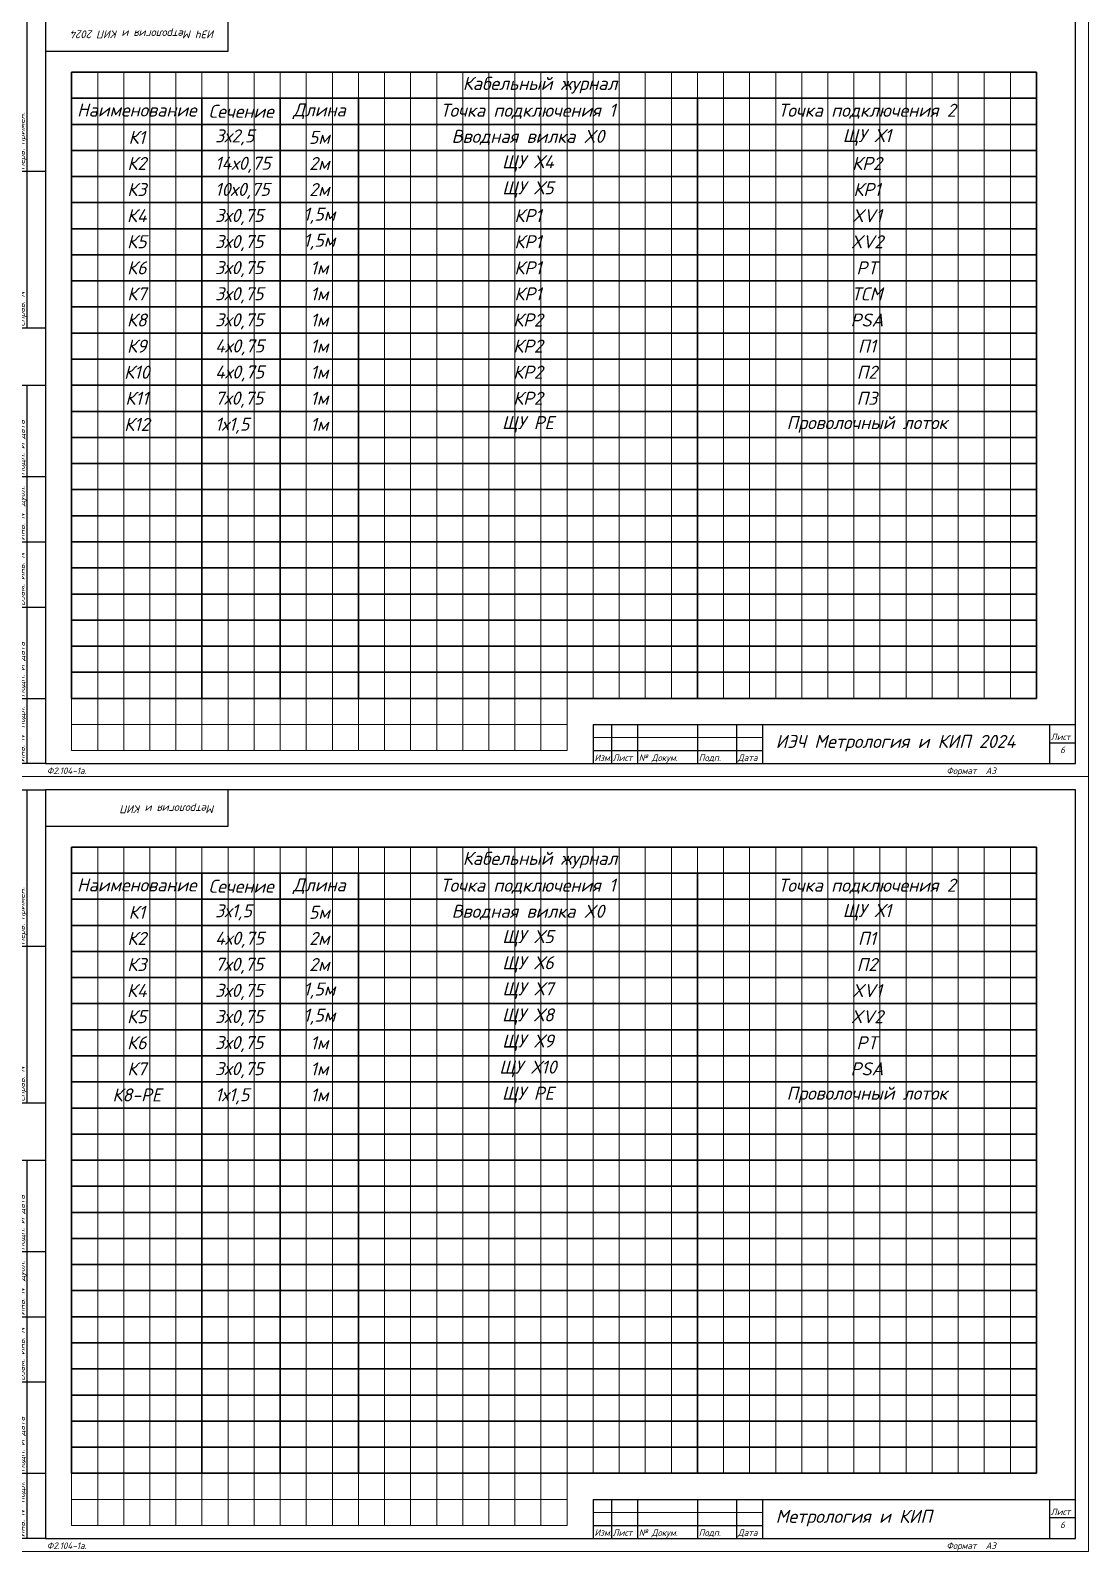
# Model space of a CAD drawing. Header units: millimetres. Extents: x 0 to 53000, y -591 to 24400.
# Drawn here: x 8014 to 8420, y -591 to -8 of the extents above; entities that cross this region are included whole.
import ezdxf
from ezdxf.enums import TextEntityAlignment as Align

# ---------------------------------------------------------------- set-up
doc = ezdxf.new("R2010")
doc.units = ezdxf.units.MM
doc.layers.add('4', color=4, linetype='Continuous', lineweight=15)
doc.layers.add('Основная', color=7, linetype='Continuous', lineweight=30)
doc.layers.add('Привязки', color=2, linetype='Continuous', lineweight=0, plot=False, transparency=0.8)
doc.layers.add('рамка', color=253, linetype='Continuous', lineweight=5, transparency=0.8)
doc.styles.add('текст', font='isocpeui.ttf')

# ---------------------------------------------------------------- blocks, each defined once
blk = doc.blocks.new('*U110')
for p, q in [((8, 232), (8, 292)), ((8, 292), (20, 292)), ((13, 232), (13, 292)), ((90, 292), (90, 292)), ((90, 292), (90, 292)), ((90, 278), (90, 292)), ((90, 292), (90, 292)), ((90, 292), (90, 292)), ((90, 292), (90, 292)), ((20, 278), (90, 278)), ((8, 232), (20, 232)), ((8, 172), (8, 232)), ((13, 172), (13, 232)), ((8, 172), (20, 172)), ((8, 115), (8, 150)), ((8, 150), (20, 150)), ((13, 115), (13, 150)), ((8, 90), (8, 115)), ((8, 115), (20, 115)), ((13, 90), (13, 115)), ((8, 65), (8, 90)), ((8, 90), (20, 90)), ((13, 65), (13, 90)), ((8, 30), (8, 65)), ((8, 65), (20, 65)), ((13, 30), (13, 65)), ((8, 5), (8, 30)), ((8, 30), (20, 30)), ((13, 5), (13, 30)), ((230, 20), (415, 20)), ((230, 20), (230, 5)), ((237, 20), (237, 5)), ((247, 20), (247, 5)), ((270, 20), (270, 5)), ((285, 20), (285, 5)), ((295, 20), (295, 5)), ((405, 20), (405, 5)), ((415, 20), (415, 20)), ((415, 20), (415, 20)), ((405, 13), (415, 13)), ((230, 10), (295, 10)), ((20, 5), (8, 5)), ((230, 5), (295, 5)), ((415, 5), (415, 5)), ((415, 5), (415, 5)), ((415, 5), (415, 5)), ((415, 5), (415, 5)), ((415, 5), (415, 5)), ((415, 5), (415, 5)), ((415, 5), (415, 5))]:
    blk.add_line(p, q)
blk.add_lwpolyline([(20, 5), (415, 5), (415, 292), (20, 292)], close=True)
at = {"layer": '4'}
for p, q in [((230, 15), (295, 15)), ((415, 5), (415, 5)), ((415, 5), (415, 5)), ((415, 5), (415, 5)), ((415, 5), (415, 5)), ((415, 5), (415, 5)), ((415, 5), (415, 5)), ((415, 5), (415, 5)), ((415, 5), (415, 5)), ((415, 5), (415, 5))]:
    blk.add_line(p, q, dxfattribs=at)
at = {"layer": 'Привязки'}
blk.add_lwpolyline([(0, 0), (420, 0), (420, 297), (0, 297)], close=True, dxfattribs=at)
at = {"layer": 'рамка'}
blk.add_lwpolyline([(0, 297), (420, 297), (420, 0), (0, 0)], close=True, dxfattribs=at)
at = {"style": 'текст'}
for s, p in [('Перв. примен.', (12, 232.5)), ('Справ. №', (12, 172.5)), ('Подп. и дата', (12, 115.5)), ('Инв. № дубл.', (12, 90.5)), ('Взам. инв. №', (12, 65.5)), ('Подп. и дата', (12, 30.5)), ('Инв. № подл.', (12, 5.5))]:
    blk.add_text(s, height=2.5, rotation=90, dxfattribs=at).set_placement(p)
for s, height, p in [('Лист', 2.5, (405.5, 14)), ('Изм.', 2.5, (230.5, 6)), ('Лист', 2.5, (237.5, 6)), ('№ Докум.', 2.5, (247.5, 6)), ('Подп.', 2.5, (270.5, 6)), ('Дата', 2.5, (285.5, 6)), ('Ф2.104-1.', 0.005, (20, 4.99)), ('Ф2.104-1а.', 2.5, (20.5, 1)), ('Формат', 2.5, (365.5, 1)), ('А3', 2.5, (380.5, 1)), ('Разраб.', 0.0000135, (415, 5)), ('Пров.', 0.0000135, (415, 5)), ('Т.контр.', 0.0000135, (415, 5)), ('Н.контр.', 0.0000135, (415, 5)), ('Утв.', 0.0000135, (415, 5)), ('Лит.', 0.0000135, (415, 5)), ('Масса', 0.0000135, (415, 5)), ('Масштаб', 0.0000135, (415, 5)), ('Листов', 0.0000135, (415, 5)), ('А4', 0.025, (419.61, 0.01)), ('А2', 0.00833, (419.87, 0)), ('А1', 0.00625, (419.9, 0)), ('А0', 0.005, (419.92, 0))]:
    blk.add_text(s, height=height, dxfattribs=at).set_placement(p)
for tag, p, height in [('12', (90, 292), 0.00000373), ('13', (90, 292), 0.00000373), ('27', (90, 292), 0.00000522), ('29', (105, 249), 3.5), ('ИЗМ2', (230.5, 16), 2.5), ('ЛИСТИЗМ2', (237.5, 16), 2.5), ('№ДОКУМИЗМ2', (247.5, 16), 2.5), ('28', (415, 20), 0.0000438), ('ИЗМ1', (230.5, 11), 2.5), ('ЛИСТИЗМ1', (237.5, 11), 2.5), ('№ДОКУМИЗМ1', (247.5, 11), 2.5), ('ПОДПИЗМ1', (270.5, 11), 2.5), ('ДАТАИЗМ1', (285.5, 11), 2.5), ('ДАТАНКОНТР', (285.5, 11), 2.5), ('ОБОЗНАЧЕНИЕ', (300, 11), 5), ('ДАТАУТВ', (285.5, 6), 2.5), ('РАЗРАБ', (415, 5), 0.0000135), ('ЛИСТОВ', (415, 5), 0.0000135), ('ПРОВ', (415, 5), 0.0000135), ('ТКОНТР', (415, 5), 0.0000135), ('НКОНТР', (415, 5), 0.0000135), ('УТВ', (415, 5), 0.0000135), ('10', (415, 5), 0.0000135), ('11', (415, 5), 0.0000135), ('ПОДПИЗМ2', (415, 5), 0.0000135), ('ДАТАИЗМ2', (415, 5), 0.0000135), ('ИЗМ3', (415, 5), 0.0000135), ('ЛИСТИЗМ3', (415, 5), 0.0000135), ('№ДОКУМИЗМ3', (415, 5), 0.0000135), ('ПОДПИЗМ3', (415, 5), 0.0000135), ('ДАТАИЗМ3', (415, 5), 0.0000135), ('ИЗМ4', (415, 5), 0.0000135), ('ЛИСТИЗМ4', (415, 5), 0.0000135), ('№ДОКУМИЗМ4', (415, 5), 0.0000135), ('ПОДПИЗМ4', (415, 5), 0.0000135), ('ДАТАИЗМ4', (415, 5), 0.0000135), ('ДАТАРАЗРАБ', (415, 5), 0.0000135), ('ДАТАПРОВ', (415, 5), 0.0000135), ('ДАТАТКОНТР', (415, 5), 0.0000135)]:
    blk.add_attdef(tag, p, '', height=height, dxfattribs=at)
for tag, p, height, rotation in [('ОБОЗНАЧЕНИЕ-ВЕРХ', (85, 286), 3.5, 180), ('ПРИМЕНЯЕМОСТЬ', (19, 232.5), 2.5, 90), ('СПРАВ№', (19, 172.5), 2.5, 90), ('ДАТАУЧЁТАДУБЛ', (19, 115.5), 2.5, 90), ('ИНВ№ДУБЛ', (19, 90.5), 2.5, 90), ('ВЗАМИНВ№', (19, 65.5), 2.5, 90), ('ДАТАУЧЁТА', (19, 30.5), 2.5, 90), ('ИНВ№ПОДЛ', (19, 5.5), 2.5, 90)]:
    blk.add_attdef(tag, p, '', height=height, rotation=rotation, dxfattribs=at)
blk.add_attdef('30', text='', height=5, dxfattribs=at).set_placement((355, 34), align=Align.MIDDLE)
for tag, height, p in [('ЛИСТ', 2.5, (410, 9)), ('НАИМЕНОВАНИЕ1', 0.000027, (415, 5)), ('НАИМЕНОВАНИЕ2', 0.0000189, (415, 5)), ('НАИМЕНОВАНИЕ3', 0.0000189, (415, 5)), ('НАИМЕНОВАНИЕ4', 0.0000135, (415, 5)), ('МАССА', 0.0000189, (415, 5)), ('МАСШТАБ', 0.0000189, (415, 5)), ('МАТЕРИАЛ1', 0.0000135, (415, 5)), ('МАТЕРИАЛ2', 0.0000135, (415, 5)), ('МАТЕРИАЛ3', 0.0000135, (415, 5)), ('ПРЕДПРИЯТИЕ1', 0.0000189, (415, 5)), ('ПРЕДПРИЯТИЕ2', 0.0000189, (415, 5)), ('ПРЕДПРИЯТИЕ3', 0.0000189, (415, 5))]:
    blk.add_attdef(tag, text='', height=height, dxfattribs=at).set_placement(p, align=Align.CENTER)
for tag in ['ЛИТЕРА', 'ЛИТЕРА2', 'ЛИТЕРА3']:
    blk.add_attdef(tag, text='', height=0.0000135, dxfattribs=at).set_placement((415, 5), align=Align.RIGHT)
for tag in ['ИНДЕКС', 'ИНДЕКС2', 'ИНДЕКС3']:
    blk.add_attdef(tag, text='', height=0.0000135, dxfattribs=at).set_placement((415, 5), align=Align.TOP_LEFT)

msp = doc.modelspace()

# ---------------------------------------------------------------- linework, layer by layer
at = {"layer": 'Основная'}
for p, q in [((8030, -24), (8400, -24)), ((8030, -34), (8030, -24)), ((8400, -24), (8400, -34)), ((8400, -34), (8030, -34)), ((8030, -34), (8030, -264)), ((8080, -34), (8080, -264)), ((8110, -34), (8110, -264)), ((8140, -34), (8140, -264)), ((8270, -34), (8270, -44)), ((8400, -264), (8400, -34)), ((8030, -44), (8400, -44)), ((8270, -44), (8270, -264)), ((8030, -54), (8400, -54)), ((8030, -64), (8400, -64)), ((8030, -74), (8400, -74)), ((8030, -84), (8400, -84)), ((8030, -94), (8400, -94)), ((8030, -104), (8400, -104)), ((8030, -114), (8400, -114)), ((8030, -124), (8400, -124)), ((8030, -134), (8400, -134)), ((8030, -144), (8400, -144)), ((8030, -154), (8400, -154)), ((8030, -164), (8400, -164)), ((8030, -174), (8400, -174)), ((8030, -184), (8400, -184)), ((8030, -194), (8400, -194)), ((8030, -204), (8400, -204)), ((8030, -214), (8400, -214)), ((8030, -224), (8400, -224)), ((8030, -234), (8400, -234)), ((8030, -244), (8400, -244)), ((8030, -254), (8400, -254)), ((8030, -264), (8400, -264)), ((8030, -321), (8400, -321)), ((8030, -331), (8030, -321)), ((8400, -321), (8400, -331)), ((8400, -331), (8030, -331)), ((8030, -331), (8030, -561)), ((8080, -331), (8080, -561)), ((8110, -331), (8110, -561)), ((8140, -331), (8140, -561)), ((8270, -331), (8270, -341)), ((8400, -561), (8400, -331)), ((8030, -341), (8400, -341)), ((8270, -341), (8270, -561)), ((8030, -351), (8400, -351)), ((8030, -361), (8400, -361)), ((8030, -371), (8400, -371)), ((8030, -381), (8400, -381)), ((8030, -391), (8400, -391)), ((8030, -401), (8400, -401)), ((8030, -411), (8400, -411)), ((8030, -421), (8400, -421)), ((8030, -431), (8400, -431)), ((8030, -441), (8400, -441)), ((8030, -451), (8400, -451)), ((8030, -461), (8400, -461)), ((8030, -471), (8400, -471)), ((8030, -481), (8400, -481)), ((8030, -491), (8400, -491)), ((8030, -501), (8400, -501)), ((8030, -511), (8400, -511)), ((8030, -521), (8400, -521)), ((8030, -531), (8400, -531)), ((8030, -541), (8400, -541)), ((8030, -551), (8400, -551)), ((8030, -561), (8400, -561))]:
    msp.add_line(p, q, dxfattribs=at)
at = {"layer": 'Привязки'}
for p, q in [((8030, -24), (8400, -24)), ((8030, -284), (8030, -24)), ((8040, -24), (8040, -284)), ((8050, -24), (8050, -284)), ((8060, -24), (8060, -284)), ((8070, -24), (8070, -284)), ((8080, -24), (8080, -284)), ((8090, -24), (8090, -284)), ((8100, -24), (8100, -284)), ((8110, -24), (8110, -284)), ((8120, -24), (8120, -284)), ((8130, -24), (8130, -284)), ((8140, -24), (8140, -284)), ((8150, -24), (8150, -284)), ((8160, -24), (8160, -284)), ((8170, -24), (8170, -284)), ((8180, -24), (8180, -284)), ((8190, -24), (8190, -284)), ((8200, -24), (8200, -284)), ((8210, -24), (8210, -284)), ((8220, -24), (8220, -264)), ((8230, -24), (8230, -264)), ((8240, -24), (8240, -264)), ((8250, -24), (8250, -264)), ((8260, -24), (8260, -264)), ((8270, -24), (8270, -264)), ((8280, -24), (8280, -264)), ((8290, -24), (8290, -264)), ((8300, -24), (8300, -264)), ((8310, -24), (8310, -264)), ((8320, -24), (8320, -264)), ((8330, -24), (8330, -264)), ((8340, -24), (8340, -264)), ((8350, -24), (8350, -264)), ((8360, -24), (8360, -264)), ((8370, -24), (8370, -264)), ((8380, -24), (8380, -264)), ((8390, -24), (8390, -264)), ((8400, -24), (8400, -264)), ((8030, -34), (8400, -34)), ((8030, -44), (8400, -44)), ((8030, -54), (8400, -54)), ((8030, -64), (8400, -64)), ((8030, -74), (8400, -74)), ((8030, -84), (8400, -84)), ((8030, -94), (8400, -94)), ((8030, -104), (8400, -104)), ((8030, -114), (8400, -114)), ((8030, -124), (8400, -124)), ((8030, -134), (8400, -134)), ((8030, -144), (8400, -144)), ((8030, -154), (8400, -154)), ((8030, -164), (8400, -164)), ((8030, -174), (8400, -174)), ((8030, -184), (8400, -184)), ((8030, -194), (8400, -194)), ((8030, -204), (8400, -204)), ((8030, -214), (8400, -214)), ((8030, -224), (8400, -224)), ((8030, -234), (8400, -234)), ((8030, -244), (8400, -244)), ((8030, -254), (8400, -254)), ((8030, -264), (8220, -264)), ((8400, -264), (8220, -264)), ((8220, -264), (8220, -284)), ((8030, -274), (8220, -274)), ((8220, -284), (8030, -284)), ((8030, -321), (8400, -321)), ((8030, -581), (8030, -321)), ((8040, -321), (8040, -581)), ((8050, -321), (8050, -581)), ((8060, -321), (8060, -581)), ((8070, -321), (8070, -581)), ((8080, -321), (8080, -581)), ((8090, -321), (8090, -581)), ((8100, -321), (8100, -581)), ((8110, -321), (8110, -581)), ((8120, -321), (8120, -581)), ((8130, -321), (8130, -581)), ((8140, -321), (8140, -581)), ((8150, -321), (8150, -581)), ((8160, -321), (8160, -581)), ((8170, -321), (8170, -581)), ((8180, -321), (8180, -581)), ((8190, -321), (8190, -581)), ((8200, -321), (8200, -581)), ((8210, -321), (8210, -581)), ((8220, -321), (8220, -561)), ((8230, -321), (8230, -561)), ((8240, -321), (8240, -561)), ((8250, -321), (8250, -561)), ((8260, -321), (8260, -561)), ((8270, -321), (8270, -561)), ((8280, -321), (8280, -561)), ((8290, -321), (8290, -561)), ((8300, -321), (8300, -561)), ((8310, -321), (8310, -561)), ((8320, -321), (8320, -561)), ((8330, -321), (8330, -561)), ((8340, -321), (8340, -561)), ((8350, -321), (8350, -561)), ((8360, -321), (8360, -561)), ((8370, -321), (8370, -561)), ((8380, -321), (8380, -561)), ((8390, -321), (8390, -561)), ((8400, -321), (8400, -561)), ((8030, -331), (8400, -331)), ((8030, -341), (8400, -341)), ((8030, -351), (8400, -351)), ((8030, -361), (8400, -361)), ((8030, -371), (8400, -371)), ((8030, -381), (8400, -381)), ((8030, -391), (8400, -391)), ((8030, -401), (8400, -401)), ((8030, -411), (8400, -411)), ((8030, -421), (8400, -421)), ((8030, -431), (8400, -431)), ((8030, -441), (8400, -441)), ((8030, -451), (8400, -451)), ((8030, -461), (8400, -461)), ((8030, -471), (8400, -471)), ((8030, -481), (8400, -481)), ((8030, -491), (8400, -491)), ((8030, -501), (8400, -501)), ((8030, -511), (8400, -511)), ((8030, -521), (8400, -521)), ((8030, -531), (8400, -531)), ((8030, -541), (8400, -541)), ((8030, -551), (8400, -551)), ((8030, -561), (8220, -561)), ((8400, -561), (8220, -561)), ((8220, -561), (8220, -581)), ((8030, -571), (8220, -571)), ((8220, -581), (8030, -581))]:
    msp.add_line(p, q, dxfattribs=at)

# ---------------------------------------------------------------- block references
ref = msp.add_blockref('*U110', (8000, -294))
ref.add_attrib('ОБОЗНАЧЕНИЕ', 'ИЭЧ Метрология и КИП 2024', (8300, -283), dxfattribs={"height": 5, "style": 'текст'})
ref.add_attrib('ОБОЗНАЧЕНИЕ-ВЕРХ', 'ИЭЧ Метрология и КИП 2024', (8085, -8), dxfattribs={"height": 3, "rotation": 180, "style": 'текст'})
ref.add_attrib('НАИМЕНОВАНИЕ1', 'Система', dxfattribs={"height": 0.0000189, "style": 'текст'}).set_placement((8414.99954, -288.99983), align=Align.CENTER)
ref.add_attrib('НАИМЕНОВАНИЕ2', 'автоматического управления', dxfattribs={"height": 0.0000189, "style": 'текст'}).set_placement((8414.99954, -288.99986), align=Align.CENTER)
ref.add_attrib('НАИМЕНОВАНИЕ3', 'уровнем', dxfattribs={"height": 0.0000189, "style": 'текст'}).set_placement((8414.99954, -288.99989), align=Align.CENTER)
ref.add_attrib('РАЗРАБ', 'Соловьев И. П.', (8414.99909, -288.99986), dxfattribs={"height": 0.0000108, "style": 'текст'})
ref.add_attrib('ЛИСТОВ', '3', (8414.99992, -288.99991), dxfattribs={"height": 0.0000135, "style": 'текст'})
ref.add_attrib('ЛИСТ', '6', dxfattribs={"height": 2.5, "style": 'текст'}).set_placement((8410, -285), align=Align.CENTER)
ref.add_attrib('МАТЕРИАЛ2', 'Принципиальная электрическая схема', dxfattribs={"height": 0.0000135, "style": 'текст'}).set_placement((8414.99954, -288.99997), align=Align.CENTER)
ref.add_attrib('ПРЕДПРИЯТИЕ1', 'ФГБОУ ДПО "Институт', dxfattribs={"height": 0.0000108, "style": 'текст'}).set_placement((8414.99986, -288.99994), align=Align.CENTER)
ref.add_attrib('ПРЕДПРИЯТИЕ2', 'развития профессионального', dxfattribs={"height": 0.0000108, "style": 'текст'}).set_placement((8414.99986, -288.99997), align=Align.CENTER)
ref.add_attrib('ПРЕДПРИЯТИЕ3', 'образования"', dxfattribs={"height": 0.0000108, "style": 'текст'}).set_placement((8414.99986, -288.99999), align=Align.CENTER)
ref = msp.add_blockref('*U110', (8000, -591))
ref.add_attrib('ОБОЗНАЧЕНИЕ', 'Метрология и КИП', (8300, -580), dxfattribs={"height": 5, "style": 'текст'})
ref.add_attrib('ОБОЗНАЧЕНИЕ-ВЕРХ', 'Метрология и КИП', (8085, -305), dxfattribs={"height": 3, "rotation": 180, "style": 'текст'})
ref.add_attrib('НАИМЕНОВАНИЕ1', 'Система', dxfattribs={"height": 0.0000189, "style": 'текст'}).set_placement((8414.99954, -585.99983), align=Align.CENTER)
ref.add_attrib('НАИМЕНОВАНИЕ2', 'автоматического управления', dxfattribs={"height": 0.0000189, "style": 'текст'}).set_placement((8414.99954, -585.99986), align=Align.CENTER)
ref.add_attrib('НАИМЕНОВАНИЕ3', 'уровнем', dxfattribs={"height": 0.0000189, "style": 'текст'}).set_placement((8414.99954, -585.99989), align=Align.CENTER)
ref.add_attrib('РАЗРАБ', 'Соловьев И. П.', (8414.99909, -585.99986), dxfattribs={"height": 0.0000108, "style": 'текст'})
ref.add_attrib('ЛИСТОВ', '3', (8414.99992, -585.99991), dxfattribs={"height": 0.0000135, "style": 'текст'})
ref.add_attrib('ЛИСТ', '6', dxfattribs={"height": 2.5, "style": 'текст'}).set_placement((8410, -582), align=Align.CENTER)
ref.add_attrib('МАТЕРИАЛ2', 'Принципиальная электрическая схема', dxfattribs={"height": 0.0000135, "style": 'текст'}).set_placement((8414.99954, -585.99997), align=Align.CENTER)
ref.add_attrib('ПРЕДПРИЯТИЕ1', 'ФГБОУ ДПО "Институт', dxfattribs={"height": 0.0000108, "style": 'текст'}).set_placement((8414.99986, -585.99994), align=Align.CENTER)
ref.add_attrib('ПРЕДПРИЯТИЕ2', 'развития профессионального', dxfattribs={"height": 0.0000108, "style": 'текст'}).set_placement((8414.99986, -585.99997), align=Align.CENTER)
ref.add_attrib('ПРЕДПРИЯТИЕ3', 'образования"', dxfattribs={"height": 0.0000108, "style": 'текст'}).set_placement((8414.99986, -585.99999), align=Align.CENTER)

# ---------------------------------------------------------------- texts
at = {"layer": 'Основная', "char_height": 5, "style": 'текст'}
for s, width, gutter_width, heights, insert, attachment_point in [('Кабельный журнал', 61.6342055, 200, [9.9986], (8180, -29), 4), ('Наименование', 23, 200, [9.9986], (8055, -38.5), 5), ('Сечение', 23, 200, [9.9986], (8095, -39), 5), ('Длина', 23, 200, [9.9986], (8125, -39), 5), ('Точка подключения 1', 125.709665, 199.79134, [6.98908], (8205, -39), 5), ('Точка подключения 2', 125.709665, 199.79134, [6.98908], (8335, -39), 5), ('К1', 23, 200, [9.9986], (8055, -49), 5), ('3х2,5', 23, 200, [9.9986], (8085, -49), 4), ('5м', 23, 200, [9.9986], (8125, -49), 5), ('Вводная вилка X0', 125.709665, 199.79134, [6.98908], (8205, -49), 5), ('ЩУ Х1', 125.709665, 199.79134, [6.98908], (8335, -49), 5), ('К2', 23, 200, [9.9986], (8055, -59), 5), ('14х0,75', 23, 200, [9.9986], (8085, -59.5), 4), ('2м', 23, 200, [9.9986], (8125, -59), 5), ('ЩУ Х4', 125.709665, 199.79134, [6.98908], (8205, -59), 5), ('КР2', 125.709665, 199.79134, [6.98908], (8335, -59), 5), ('К3', 23, 200, [9.9986], (8055, -69), 5), ('10х0,75', 29.4956206, 200, [13.36511], (8085, -69.5), 4), ('2м', 23, 200, [9.9986], (8125, -69), 5), ('ЩУ Х5', 125.709665, 199.79134, [6.98908], (8205, -69), 5), ('КР1', 125.709665, 199.79134, [6.98908], (8335, -69), 5), ('К4', 23, 200, [9.9986], (8055, -79), 5), ('3х0,75', 29.5088066, 200, [13.8539], (8085, -79.5), 4), ('1,5м', 23, 200, [9.9986], (8125, -79), 5), ('КР1', 125.709665, 199.79134, [6.98908], (8205, -79), 5), ('XV1', 125.709665, 199.79134, [6.98908], (8335, -79), 5), ('К5', 23, 200, [9.9986], (8055, -89), 5), ('3х0,75', 29.5088066, 200, [13.8539], (8085, -89.5), 4), ('1,5м', 23, 200, [9.9986], (8125, -89), 5), ('КР1', 125.709665, 199.79134, [6.98908], (8205, -89), 5), ('XV2', 125.709665, 199.79134, [6.98908], (8335, -89), 5), ('К6', 23, 200, [9.9986], (8055, -99), 5), ('3х0,75', 29.5088066, 200, [13.8539], (8085, -99.5), 4), ('1м', 23, 200, [9.9986], (8125, -99), 5), ('КР1', 125.709665, 199.79134, [6.98908], (8205, -99), 5), ('PT', 125.709665, 199.79134, [6.98908], (8335, -99), 5), ('К7', 23, 200, [9.9986], (8055, -109), 5), ('3х0,75', 29.5088066, 200, [13.8539], (8085, -109.5), 4), ('1м', 23, 200, [9.9986], (8125, -109), 5), ('КР1', 125.709665, 199.79134, [6.98908], (8205, -109), 5), ('ТСМ', 125.709665, 199.79134, [6.98908], (8335, -109), 5), ('К8', 23, 200, [9.9986], (8055, -119), 5), ('3х0,75', 29.5088066, 200, [13.8539], (8085, -119.5), 4), ('1м', 23, 200, [9.9986], (8125, -119), 5), ('КР2', 125.709665, 199.79134, [6.98908], (8205, -119), 5), ('PSA', 125.709665, 199.79134, [6.98908], (8335, -119), 5), ('К9', 23, 200, [9.9986], (8055, -129), 5), ('4х0,75', 29.5088066, 200, [13.8539], (8085, -129.5), 4), ('1м', 23, 200, [9.9986], (8125, -129), 5), ('КР2', 125.709665, 199.79134, [6.98908], (8205, -129), 5), ('П1', 125.709665, 199.79134, [6.98908], (8335, -129), 5), ('К10', 23, 200, [9.9986], (8055, -139), 5), ('4х0,75', 29.5088066, 200, [13.8539], (8085, -139.5), 4), ('1м', 23, 200, [9.9986], (8125, -139), 5), ('КР2', 125.709665, 199.79134, [6.98908], (8205, -139), 5), ('П2', 125.709665, 199.79134, [6.98908], (8335, -139), 5), ('К11', 23, 200, [9.9986], (8055, -149), 5), ('7х0,75', 29.5088066, 200, [13.8539], (8085, -149.5), 4), ('1м', 23, 200, [9.9986], (8125, -149), 5), ('КР2', 125.709665, 199.79134, [6.98908], (8205, -149), 5), ('П3', 125.709665, 199.79134, [6.98908], (8335, -149), 5), ('К12', 23, 200, [9.9986], (8055, -159), 5), ('1х1,5', 29.5088066, 200, [13.8539], (8085, -159.5), 4), ('1м', 23, 200, [9.9986], (8125, -159), 5), ('ЩУ PE', 125.709665, 199.79134, [6.98908], (8205, -159), 5), ('Проволочный лоток', 125.709665, 199.79134, [6.98908], (8335, -159), 5), ('Кабельный журнал', 61.6342055, 200, [9.9986], (8180, -326), 4), ('Наименование', 23, 200, [9.9986], (8055, -335.5), 5), ('Сечение', 23, 200, [9.9986], (8095, -336), 5), ('Длина', 23, 200, [9.9986], (8125, -336), 5), ('Точка подключения 1', 125.709665, 199.79134, [6.98908], (8205, -336), 5), ('Точка подключения 2', 125.709665, 199.79134, [6.98908], (8335, -336), 5), ('К1', 23, 200, [9.9986], (8055, -346), 5), ('3х1,5', 23, 200, [9.9986], (8085, -346), 4), ('5м', 23, 200, [9.9986], (8125, -346), 5), ('Вводная вилка X0', 125.709665, 199.79134, [6.98908], (8205, -346), 5), ('ЩУ Х1', 125.709665, 199.79134, [6.98908], (8335, -346), 5), ('К2', 23, 200, [9.9986], (8055, -356), 5), ('4х0,75', 23, 200, [9.9986], (8085, -356.5), 4), ('2м', 23, 200, [9.9986], (8125, -356), 5), ('ЩУ Х5', 125.709665, 199.79134, [6.98908], (8205, -356), 5), ('П1', 125.709665, 199.79134, [6.98908], (8335, -356), 5), ('К3', 23, 200, [9.9986], (8055, -366), 5), ('7х0,75', 29.4956206, 200, [13.36511], (8085, -366.5), 4), ('2м', 23, 200, [9.9986], (8125, -366), 5), ('ЩУ Х6', 125.709665, 199.79134, [6.98908], (8205, -366), 5), ('П2', 125.709665, 199.79134, [6.98908], (8335, -366), 5), ('1,5м', 23, 200, [9.9986], (8125, -376), 5), ('ЩУ Х7', 125.709665, 199.79134, [6.98908], (8205, -376), 5), ('К4', 23, 200, [9.9986], (8055, -376), 5), ('3х0,75', 29.5088066, 200, [13.8539], (8085, -376.5), 4), ('XV1', 125.709665, 199.79134, [6.98908], (8335, -376), 5), ('К5', 23, 200, [9.9986], (8055, -386), 5), ('3х0,75', 29.5088066, 200, [13.8539], (8085, -386.5), 4), ('1,5м', 23, 200, [9.9986], (8125, -386), 5), ('ЩУ Х8', 125.709665, 199.79134, [6.98908], (8205, -386), 5), ('XV2', 125.709665, 199.79134, [6.98908], (8335, -386), 5), ('К6', 23, 200, [9.9986], (8055, -396), 5), ('3х0,75', 29.5088066, 200, [13.8539], (8085, -396.5), 4), ('1м', 23, 200, [9.9986], (8125, -396), 5), ('ЩУ Х9', 125.709665, 199.79134, [6.98908], (8205, -396), 5), ('PT', 125.709665, 199.79134, [6.98908], (8335, -396), 5), ('К7', 23, 200, [9.9986], (8055, -406), 5), ('3х0,75', 29.5088066, 200, [13.8539], (8085, -406.5), 4), ('1м', 23, 200, [9.9986], (8125, -406), 5), ('ЩУ Х10', 125.709665, 199.79134, [6.98908], (8205, -406), 5), ('PSA', 125.709665, 199.79134, [6.98908], (8335, -406), 5), ('К8-PE', 23, 200, [9.9986], (8055, -416), 5), ('1х1,5', 29.5088066, 200, [13.8539], (8085, -416.5), 4), ('1м', 23, 200, [9.9986], (8125, -416), 5), ('ЩУ PE', 125.709665, 199.79134, [6.98908], (8205, -416), 5), ('Проволочный лоток', 125.709665, 199.79134, [6.98908], (8335, -416), 5)]:
    msp.add_mtext_dynamic_manual_height_columns(s, width=width, gutter_width=gutter_width, heights=heights, dxfattribs=dict(at, insert=insert, attachment_point=attachment_point))

doc.saveas('drawing.dxf')
